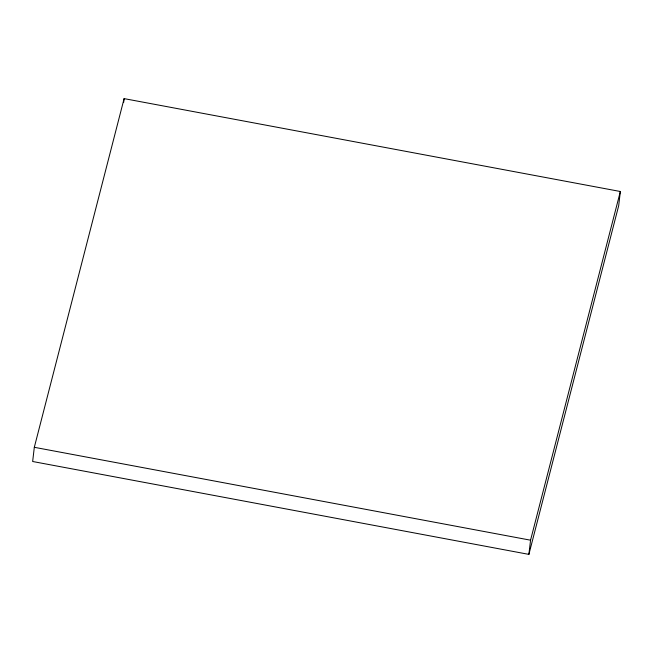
<?xml version="1.0" encoding="UTF-8"?>
<svg xmlns="http://www.w3.org/2000/svg" width="653" height="653" viewBox="0 0 653 653"><rect width="100%" height="100%" fill="white"/><g stroke="black" fill="none" stroke-linecap="round" stroke-linejoin="round"><path stroke-width="0.98" d="M34.315 447.305L32.65 461.5L528.889 554.381L618.685 205.695L620.35 191.5L124.111 98.619L34.315 447.305L530.554 540.194L528.889 554.381M123.67 102.407L124.111 98.619M530.554 540.194L620.35 191.5"/></g></svg>
